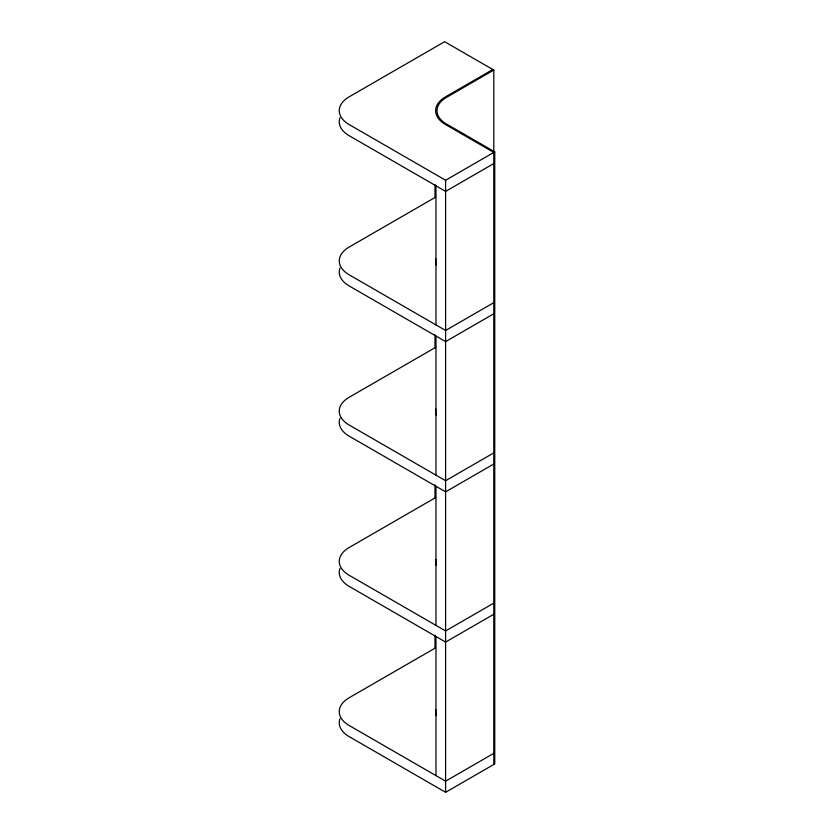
<?xml version="1.0" encoding="UTF-8"?>
<svg xmlns="http://www.w3.org/2000/svg" width="834" height="834" viewBox="0 0 834 834"><rect width="100%" height="100%" fill="white"/><g stroke="black" fill="none" stroke-linecap="round" stroke-linejoin="round"><path stroke-width="1.25" d="M492.821 69.524L445.606 96.786A34.069 19.672 0 0 0 445.606 124.6L493.791 152.424L493.791 764.476M493.791 152.122L493.791 70.077L446.565 97.338A32.714 18.89 0 0 0 446.565 124.047L494.75 151.871L494.75 763.923L445.606 792.3L349.227 736.662A34.069 19.672 0 0 1 339.97 718.72M493.791 70.077L444.637 41.7L349.227 96.786A34.069 19.672 0 0 0 349.227 124.6L445.606 180.248L494.75 151.871M435.692 197.095L349.227 247.02A34.069 19.672 0 0 0 349.227 274.834L445.606 330.472L493.791 302.659M493.791 163.558L445.606 191.372L349.227 135.733A34.069 19.672 0 0 1 339.97 117.792M435.692 347.33L349.227 397.245A34.069 19.672 0 0 0 349.227 425.069L445.606 480.707L493.791 452.893M493.791 313.782L445.606 341.606L349.227 285.968A34.069 19.672 0 0 1 339.97 268.027M435.692 497.554L349.227 547.479A34.069 19.672 0 0 0 349.227 575.304L445.606 630.942L493.791 603.118M493.791 464.017L445.606 491.841L349.227 436.192A34.069 19.672 0 0 1 339.97 418.251M435.692 647.789L349.227 697.714A34.069 19.672 0 0 0 349.227 725.528L445.606 781.177L493.791 753.352M493.791 614.251L445.606 642.065L349.227 586.427A34.069 19.672 0 0 1 339.97 568.486M445.606 180.248L445.606 792.3M435.963 185.805L435.963 324.916M435.963 336.039L435.963 475.14M435.963 486.274L435.963 625.375M435.963 636.509L435.963 775.61M435.004 184.491L435.004 197.491M435.004 334.726L435.004 347.726M435.004 484.961L435.004 497.961M435.004 635.195L435.004 648.195M436.349 264.962A34.069 19.672 0 0 1 435.807 258.894M436.349 415.186A34.069 19.672 0 0 1 435.807 409.129M436.349 565.421A34.069 19.672 0 0 1 435.807 559.353M436.349 715.655A34.069 19.672 0 0 1 435.807 709.588"/></g></svg>
